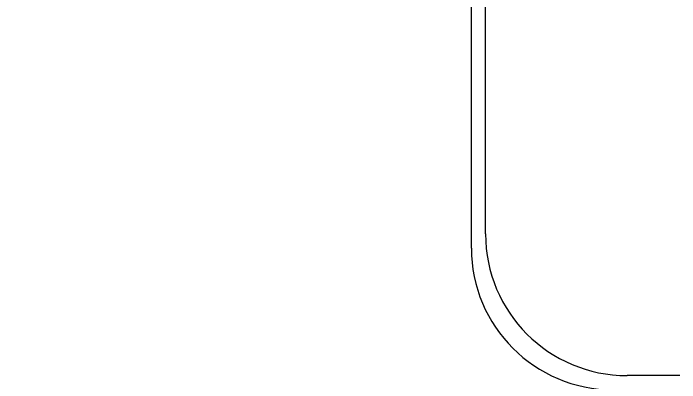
# Model space of a CAD drawing. Extents: x 1225654 to 1325654, y 924838 to 1022543.
# Drawn here: x 1240762 to 1245467, y 980622 to 983229 of the extents above; entities that cross this region are included whole.
import ezdxf

# ---------------------------------------------------------------- set-up
doc = ezdxf.new("R2010")
doc.units = 13

msp = doc.modelspace()

# ---------------------------------------------------------------- linework, layer by layer
for p, q in [((1243996.4, 981964.4), (1243996.4, 987896.7)), ((1244096.4, 981964.4), (1244096.4, 987796.7)), ((1243996.4, 981572.4), (1243996.4, 981964.4)), ((1244096.4, 981672.4), (1244096.4, 981964.4)), ((1245467.4, 980672.4), (1245096.4, 980672.4))]:
    msp.add_line(p, q)
msp.add_lwpolyline([(1260678.3, 924838.4), (1290630.1, 924838.4, 6.524121)], format="xyb", close=True)
msp.add_lwpolyline([(1260678.3, 924838.4), (1290630.1, 924838.4, 6.524121)], format="xyb", close=True)
for centre in [(1245096.4, 981672.4), (1244996.4, 981572.4)]:
    msp.add_arc(centre, 1000, 180, 270)

doc.saveas('drawing.dxf')
